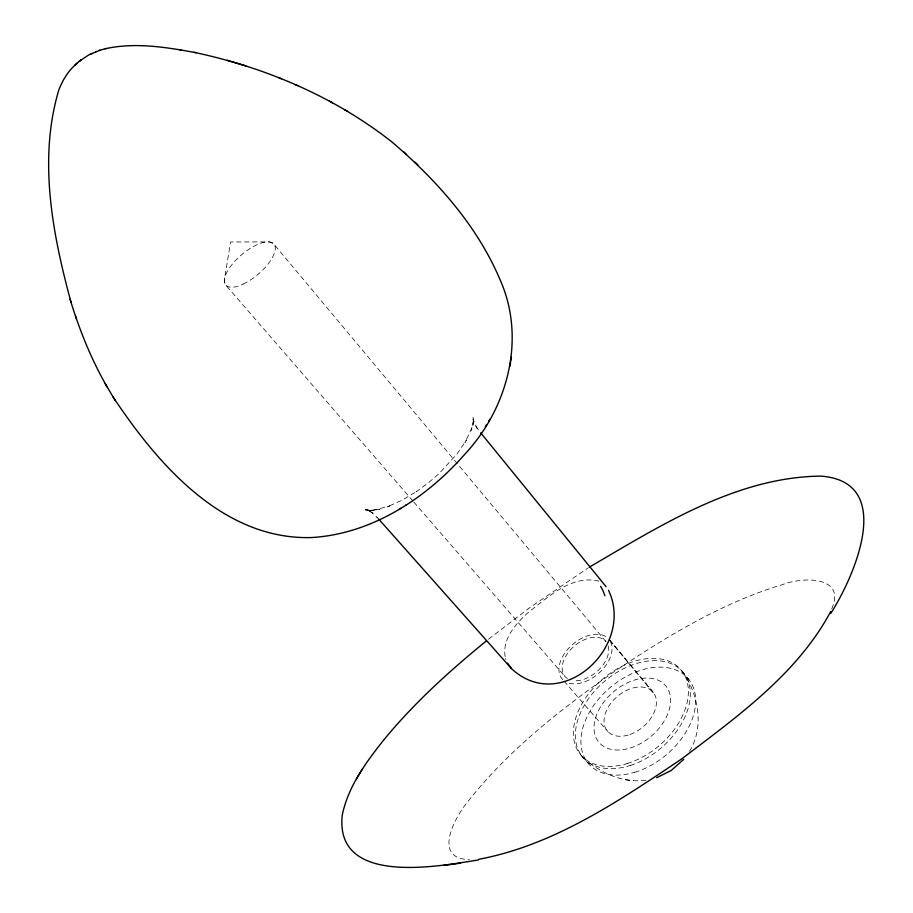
<?xml version="1.0" encoding="UTF-8"?>
<svg xmlns="http://www.w3.org/2000/svg" width="913" height="913" viewBox="0 0 913 913"><rect width="100%" height="100%" fill="white"/><g stroke="black" fill="none" stroke-linecap="round" stroke-linejoin="round"><path stroke-width="0.68" stroke-dasharray="4.57 3.42" d="M831.709 608.903C846.648 575.464 801.945 576.89 782.669 584.548C721.27 602.991 665.908 636.943 613.034 672.436C560.673 709.367 509.351 749.47 469.236 799.879C456.066 814.967 430.947 858.836 469.442 859.612M689.498 751.353C703.261 729.099 699.232 700.385 686.953 678.439M488.512 639.191L529.666 607.704L588.086 567.932M645.822 780.261C624.686 783.16 603.744 774.35 587.356 761.488M625.337 779.713L633.713 780.729M599.008 581.17C572.063 574.414 548.53 596.805 528.627 612.087C516.085 623.511 501.545 639.18 505.323 657.611M376.807 516.998L378.016 518.242L369.959 511.143L373.029 513.106L366.341 509.26L371.591 511.725L364.492 509.089L370.632 510.869L365.531 509.956L372.961 510.538L368.224 510.55L380.013 509.214L372.824 510.527L389.748 505.939L386.838 507.035L402.028 500.221L417.287 491.068L416.385 491.696L428.117 483.057L439.21 473.448L457.105 453.818L466.497 439.918L464.991 442.543L472.535 426.497L471.154 430.388L473.95 419.113L472.74 426.451L473.527 418.941L473.607 424.089L473.014 417.64L474.075 423.084L472.98 419.398L477.259 428.574L475.411 425.606L479.074 430.822M581.125 755.359L588.759 763.919M564.097 681.212L607.887 731.587M412.904 501.009L225.591 284.902L224.484 282.414L224.45 279.184L230.601 241.979L269.255 241.911L273.341 243.474L606.38 642.113M413.829 502.082L564.793 676.259M609.496 639.967L654.142 693.675L608.378 638.621L652.909 692.031M681.749 670.781L688.984 679.683M505.585 658.558L505.893 659.494M608.241 645.959A26.911 17.05 -40.4 0 1 599.054 669.617A26.911 17.05 -40.4 0 1 573.695 680.653M567.384 678.564A26.911 17.05 -40.4 0 1 572.519 647.694A26.911 17.05 -40.4 0 1 605.958 641.577M610.409 641.462A30.688 19.447 -40.4 0 1 600.343 671.797A30.688 19.447 -40.4 0 1 567.692 682.753M562.762 679.637A30.688 19.447 -40.4 0 1 571.435 645.514A30.688 19.447 -40.4 0 1 607.83 638.084M634.752 772.284A65.474 43.824 -40.4 0 0 689.68 680.63A65.474 43.824 -40.4 0 0 590.471 710.44A65.474 43.824 -40.4 0 0 634.752 772.284M627.14 763.553A65.736 43.676 -40.4 0 0 682.456 671.728A65.736 43.676 -40.4 0 0 583.053 701.903A65.736 43.676 -40.4 0 0 627.14 763.553M629.981 734.474A29.969 19.903 -40.4 0 0 653.057 692.214A29.969 19.903 -40.4 0 0 607.647 708.203A29.969 19.903 -40.4 0 0 629.981 734.474M243.189 284.114A31.635 12.805 -40.4 0 0 274.436 244.798A31.635 12.805 -40.4 0 0 231.822 264.759A31.635 12.805 -40.4 0 0 243.189 284.114M630.21 765.471A65.656 43.71 -40.4 0 0 683.86 673.36A65.656 43.71 -40.4 0 0 584.423 705.098A65.656 43.71 -40.4 0 0 630.21 765.471M630.198 748.032A43.767 29.125 -40.4 0 0 666.501 686.759A43.767 29.125 -40.4 0 0 600.263 707.335A43.767 29.125 -40.4 0 0 630.198 748.032"/><path stroke-width="1.37" d="M113.212 397.178C157.892 464.432 223.274 540.256 311.732 537.54C372.07 533.888 426.371 498.178 465.322 453.67C507.982 407.7 526.322 338.05 499.879 279.287C476.814 225.077 436.06 179.61 391.666 141.743C334.192 96.675 265.238 67.345 194.001 52.326M510.013 366.09L510.618 362.016M510.766 361.012L511.394 356.835M830.784 611.368C797.391 674.091 736.825 716.842 681.497 759.068C619.185 800.861 554.02 845.118 479.04 859.247M486.367 640.903C448.945 671.432 412.893 704.083 382.376 741.653C365.12 763.622 347.819 787.405 342.215 815.343C334.774 886.238 438.343 866.346 478.423 859.943M830.796 613.376C853.872 577.336 896.566 481.665 820.776 476.118C736.095 477.043 660.053 525.888 589.239 567.201M485.339 426.713L486.549 424.716M488.603 421.315L489.904 419.158M362.598 768.735L356.515 778.778M683.734 759.342L671.192 770.504L656.652 777.705M77.228 63.088L79.716 61.011M76.236 63.967C68.327 70.883 62.632 80.036 58.889 89.794C38.049 159.09 52.509 234.048 71.02 302.214M74.855 65.257L76.818 63.442M76.43 63.807L77.4 62.917M79.214 61.411L80.561 60.349M80.447 60.463L88.858 54.871L99.905 50.249M79.83 60.931L81.405 59.71M399.78 508.906L400.944 508.187M405.737 505.22L406.719 504.615M91.129 53.753L91.848 53.445M95.58 51.824L96.504 51.425M105.349 48.731C135.227 42.112 166.28 47.202 195.884 52.68M99.106 50.477L106.353 48.446M443.615 865.444L460.609 863.127M179.382 49.622L181.059 49.93M245.757 65.896L227.211 60.326M278.739 77.708L281.295 78.78M295.013 84.544L297.775 85.696M329.525 101.183L332.378 102.781M344.555 109.674L347.568 111.363M403.74 151.843L406.593 154.468M414.936 162.16L417.869 164.865M378.553 518.926L511.406 668.544C561.061 715.13 635.151 646.735 608.56 590.369M511.406 668.544L507.582 663.215M606.084 586.671L480.695 432.853M70.084 299.247C79.305 329.65 91.22 359.368 107.141 386.918M105.2 383.688L115.209 400.522M75.459 315.887L76.464 319.048M600.571 586.317A56.606 27.082 -78.8 0 1 604.863 595.812"/></g></svg>
